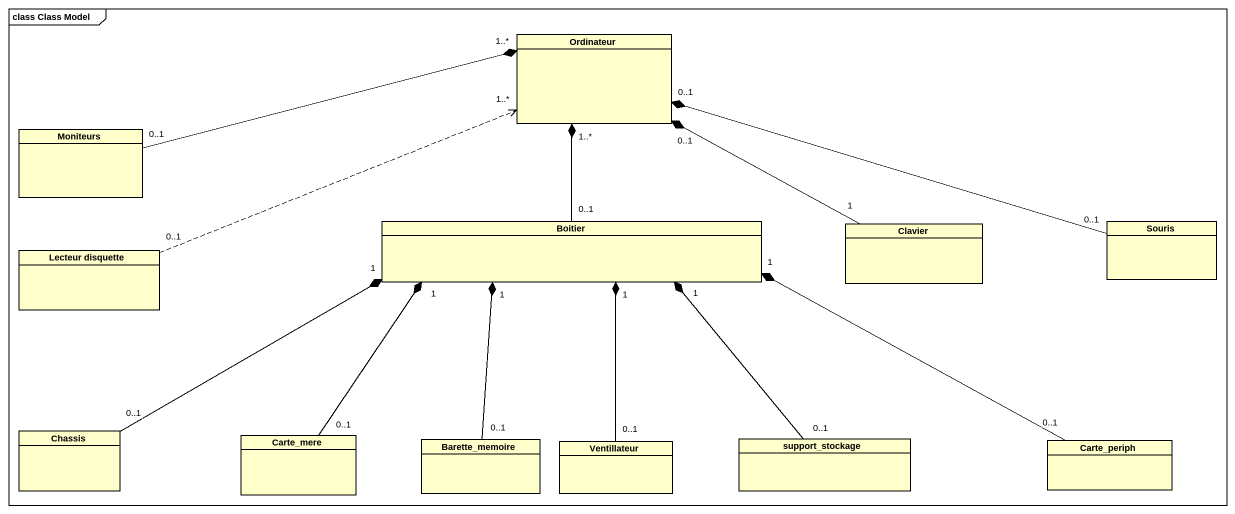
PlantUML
@startuml
mainframe class Class Model
hide circle
hide empty members
class Ordinateur
class Moniteurs
class Boitier
class Clavier
class Souris
class "Lecteur disquette" as Lecteur_disquette
class Chassis
class Carte_mere
class Barette_memoire
class Ventillateur
class support_stockage
class Carte_periph
Moniteurs "0..1" -right-* "1..*" Ordinateur
Boitier "0..1" -up-* "1..*" Ordinateur
Clavier "1" -left-* "0..1" Ordinateur
Souris "0..1" -left-* "0..1" Ordinateur
Lecteur_disquette "0..1" .right.> "1..*" Ordinateur
Chassis "0..1" -right-* "1" Boitier
Carte_mere "0..1" -up-* "1" Boitier
Barette_memoire "0..1" -up-* "1" Boitier
Ventillateur "0..1" -up-* "1" Boitier
support_stockage "0..1" -up-* "1" Boitier
Carte_periph "0..1" -left-* "1" Boitier
@enduml
